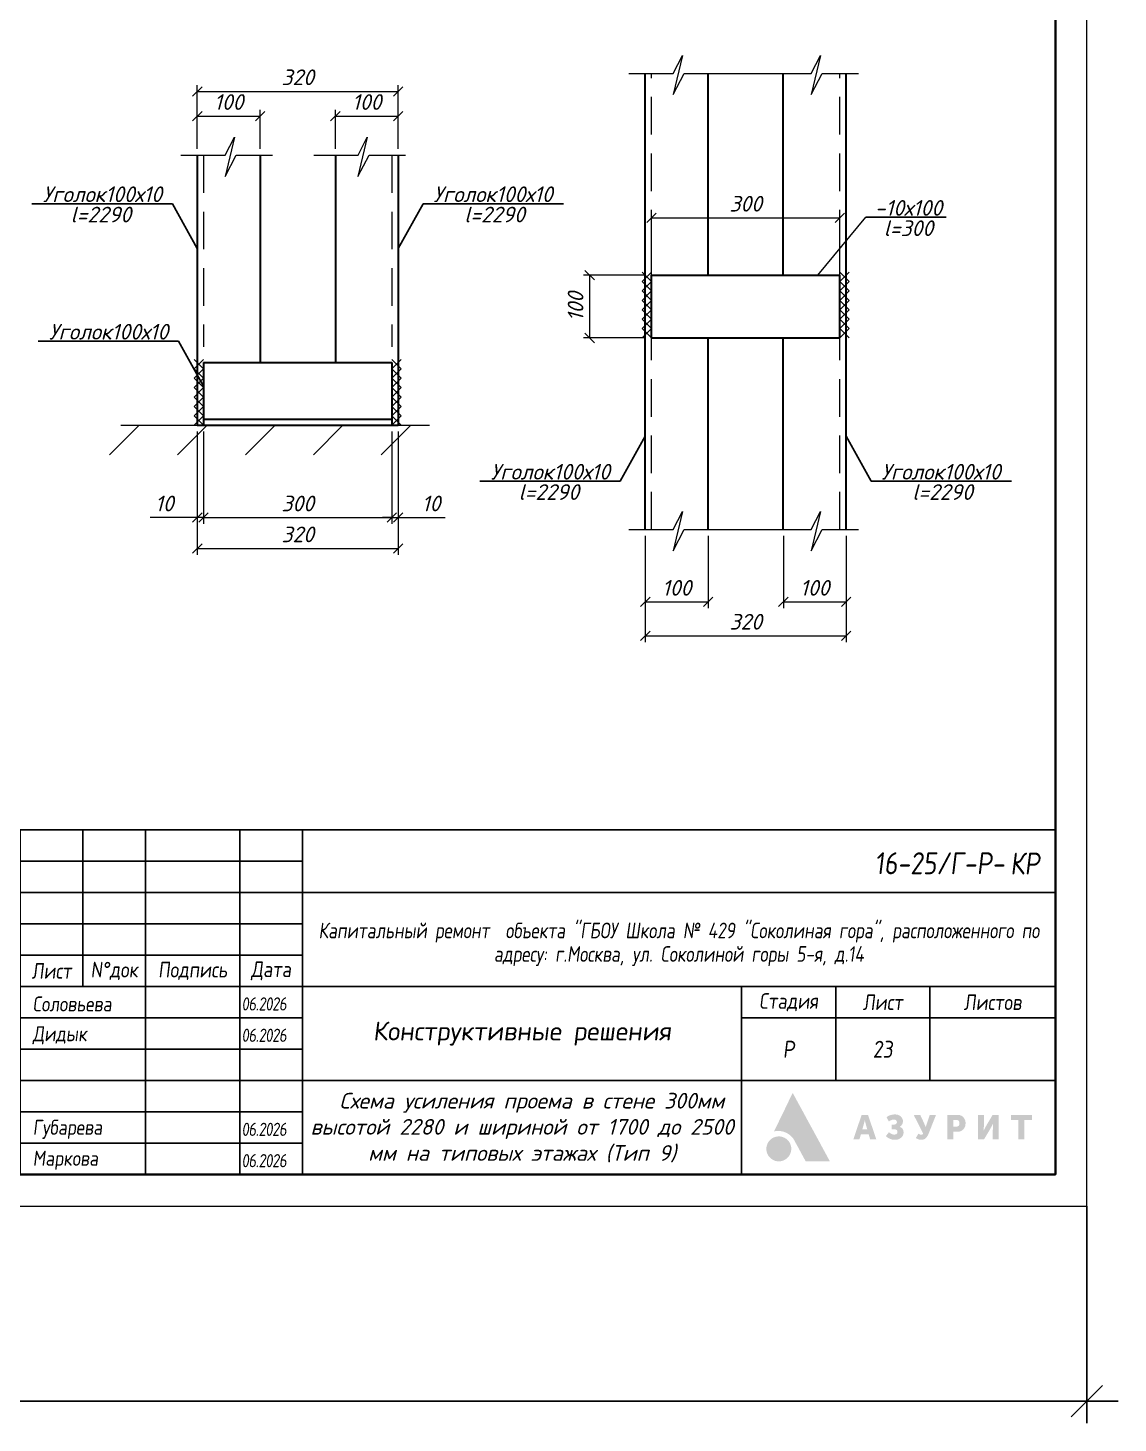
# Model space of a CAD drawing. Header units: millimetres. Extents: x 10124 to 8132345, y -95635 to 1386204.
# Drawn here: x 171488 to 173225, y 25514 to 27739 of the extents above; entities that cross this region are included whole.
import ezdxf
from ezdxf.enums import TextEntityAlignment as Align

# ---------------------------------------------------------------- set-up
doc = ezdxf.new("R2010")
doc.units = ezdxf.units.MM
doc.linetypes.add('Пунктир 2мм', pattern=[3, 2, -1])
doc.layers.get('DEFPOINTS').update_dxf_attribs({"color": 1})
for name, color, linetype, lineweight in [('013', 7, 'Continuous', 13), ('030', 7, 'Continuous', 30), ('_TEXT', 7, 'Continuous', 30)]:
    doc.layers.add(name, color=color, linetype=linetype, lineweight=lineweight)
doc.layers.add('_STAMP', color=7, linetype='Continuous')
doc.styles.add('10', font='isocpeui.ttf', dxfattribs={"height": 25})
doc.styles.add('GOST', font='isocpeur.TTF')
doc.styles.add('ISOCPEUR', font='isocpeur.TTF', dxfattribs={"width": 0.85, "oblique": 7})
doc.styles.add('БДА100', font='romand.shx', dxfattribs={"width": 0.7})
doc.dimstyles.new('10', dxfattribs={"dimtxt": 37.5, "dimasz": 15, "dimexe": 10, "dimexo": 10, "dimgap": 10, "dimtad": 1, "dimtxsty": '10', "dimblk": 'OBLIQUE', "dimcen": 2.5, "dimadec": 0, "dimazin": 0, "dimtfac": 1, "dimtmove": 0, "dimatfit": 3, "dimfxl": 1, "dimlwd": 15, "dimlwe": 15, "dimarcsym": 0})
doc.dimstyles.new('БДА1', dxfattribs={"dimtxt": 2, "dimasz": 1, "dimexe": 0.7, "dimexo": 0, "dimgap": 0.8, "dimtad": 1, "dimdec": 0, "dimrnd": 1, "dimzin": 0, "dimdsep": 46, "dimtxsty": 'БДА100', "dimblk": 'OBLIQUE', "dimcen": 2, "dimdle": 1, "dimadec": 0, "dimazin": 0, "dimtfac": 1, "dimtdec": 0, "dimtmove": 1, "dimatfit": 3, "dimldrblk": 'NONE', "dimfxl": 0.7, "dimtolj": 1, "dimtzin": 0, "dimlwd": -1, "dimlwe": -1, "dimarcsym": 0})

# ---------------------------------------------------------------- blocks, each defined once
blk = doc.blocks.new('_OBLIQUE')
at = {"color": 0, "linetype": 'ByBlock'}
blk.add_line((-0.5, -0.5), (0.5, 0.5), dxfattribs=at)
blk = doc.blocks.new('*D17')
at = {"layer": 'DEFPOINTS', "color": 0, "transparency": 16777216}
for p, q in [((0, 0), (0, -34.62)), ((594, 0), (594, -34.62)), ((-5, -31.12), (599, -31.12))]:
    blk.add_line(p, q, dxfattribs=at)
for p in [(0, 0), (594, 0), (594, -31.12)]:
    blk.add_point(p, dxfattribs=at)
at = {"layer": 'DEFPOINTS', "color": 0, "transparency": 16777216, "xscale": 5, "yscale": 5, "zscale": 5, "rotation": 180}
blk.add_blockref('_OBLIQUE', (0, -31.12), dxfattribs=at)
at = {"layer": 'DEFPOINTS', "color": 0, "transparency": 16777216, "xscale": 5, "yscale": 5, "zscale": 5}
blk.add_blockref('_OBLIQUE', (594, -31.12), dxfattribs=at)
at = {"layer": 'DEFPOINTS', "color": 0, "lineweight": 0, "transparency": 16777216, "insert": (105, -22.12), "char_height": 10, "attachment_point": 5, "style": 'БДА100'}
blk.add_mtext('\\A1;594', dxfattribs=at)
blk = doc.blocks.new('_None')
blk = doc.blocks.new('Логотип Азурит')
at = {"layer": '_STAMP', "linetype": 'Continuous', "true_color": 0x2a3756}
h = blk.add_hatch(color=159, dxfattribs=at)
h.dxf.hatch_style = 1
h.paths.add_polyline_path([(-39.4, 8.5), (-40.02, 9.65), (-40.61, 10.74), (-41.14, 11.7), (-41.62, 12.59), (-41.79, 12.89), (-41.86, 13.01), (-41.91, 12.94), (-41.99, 12.78), (-42.39, 11.96), (-42.77, 11.18), (-43.09, 10.5), (-43.47, 9.72), (-44.18, 8.26), (-44.5, 7.6), (-44.73, 7.14), (-44.85, 6.9), (-44.7, 6.93), (-44.51, 6.95), (-44.27, 6.97), (-44.09, 6.97), (-43.91, 6.96), (-43.74, 6.94), (-43.56, 6.91), (-43.39, 6.87), (-43.22, 6.81), (-43.05, 6.75), (-42.89, 6.68), (-42.73, 6.59), (-42.58, 6.5), (-42.43, 6.4), (-42.29, 6.29), (-42.15, 6.17), (-42.03, 6.04), (-41.91, 5.91), (-41.79, 5.77), (-41.72, 5.65), (-41.63, 5.5), (-41.3, 4.9), (-41.02, 4.39), (-40.57, 3.56), (-40.05, 2.59), (-39.78, 2.11), (-37.86, 2.11), (-36.5, 2.11), (-35.94, 2.12), (-36.48, 3.13), (-36.82, 3.75), (-37.16, 4.37), (-37.67, 5.33), (-38.2, 6.3), (-38.54, 6.93), (-38.87, 7.53)])
h = blk.add_hatch(color=159, dxfattribs=at)
h.dxf.hatch_style = 1
h.paths.add_polyline_path([(-29.3, 7.88), (-29.63, 8.84), (-29.86, 9.53), (-30.37, 9.54), (-30.87, 9.54), (-30.93, 9.38), (-31.26, 8.4), (-31.64, 7.27), (-31.97, 6.31), (-32.19, 5.64), (-32.05, 5.63), (-31.71, 5.62), (-31.23, 5.62), (-31.11, 6.03), (-30.99, 6.44), (-30.37, 6.44), (-29.75, 6.44), (-29.63, 6.03), (-29.52, 5.62), (-29.03, 5.62), (-28.54, 5.62), (-28.6, 5.8), (-28.93, 6.79)])
h.paths.add_polyline_path([(-30.77, 7.21), (-30.74, 7.31), (-30.56, 7.93), (-30.43, 8.43), (-30.39, 8.59), (-30.37, 8.65), (-30.35, 8.64), (-30.31, 8.45), (-30.22, 8.08), (-30.11, 7.66), (-30.01, 7.33), (-29.97, 7.21), (-30.37, 7.21)], flags=16)
h = blk.add_hatch(color=159, dxfattribs=at)
h.dxf.hatch_style = 1
h.paths.add_polyline_path([(-24.39, 7.35), (-24.47, 7.43), (-24.56, 7.5), (-24.66, 7.56), (-24.81, 7.65), (-24.74, 7.69), (-24.65, 7.75), (-24.55, 7.86), (-24.45, 7.97), (-24.38, 8.09), (-24.35, 8.18), (-24.32, 8.25), (-24.31, 8.34), (-24.3, 8.45), (-24.3, 8.65), (-24.31, 8.73), (-24.34, 8.82), (-24.41, 8.99), (-24.51, 9.14), (-24.63, 9.28), (-24.78, 9.39), (-24.95, 9.48), (-25.13, 9.55), (-25.34, 9.59), (-25.56, 9.6), (-25.74, 9.6), (-25.91, 9.58), (-26.08, 9.55), (-26.23, 9.51), (-26.39, 9.46), (-26.53, 9.39), (-26.67, 9.32), (-26.8, 9.23), (-26.9, 9.15), (-26.81, 8.98), (-26.64, 8.66), (-26.54, 8.5), (-26.51, 8.5), (-26.46, 8.54), (-26.35, 8.61), (-26.21, 8.67), (-26.07, 8.73), (-25.93, 8.77), (-25.82, 8.79), (-25.72, 8.79), (-25.62, 8.79), (-25.53, 8.76), (-25.46, 8.73), (-25.39, 8.68), (-25.34, 8.62), (-25.3, 8.55), (-25.26, 8.45), (-25.26, 8.36), (-25.27, 8.27), (-25.32, 8.18), (-25.36, 8.13), (-25.39, 8.08), (-25.44, 8.05), (-25.49, 8.02), (-25.63, 7.99), (-25.84, 7.98), (-26.1, 7.97), (-26.1, 7.6), (-26.1, 7.24), (-25.78, 7.23), (-25.54, 7.21), (-25.45, 7.2), (-25.38, 7.18), (-25.33, 7.15), (-25.28, 7.12), (-25.25, 7.08), (-25.21, 7.02), (-25.19, 6.96), (-25.17, 6.9), (-25.17, 6.76), (-25.18, 6.7), (-25.2, 6.64), (-25.23, 6.58), (-25.26, 6.53), (-25.31, 6.49), (-25.37, 6.45), (-25.44, 6.43), (-25.52, 6.41), (-25.69, 6.39), (-25.78, 6.39), (-25.87, 6.41), (-26, 6.45), (-26.16, 6.51), (-26.3, 6.6), (-26.43, 6.69), (-26.53, 6.76), (-26.77, 6.45), (-26.93, 6.26), (-26.97, 6.2), (-26.98, 6.15), (-26.97, 6.11), (-26.94, 6.07), (-26.82, 5.97), (-26.62, 5.84), (-26.41, 5.73), (-26.19, 5.65), (-25.97, 5.59), (-25.78, 5.57), (-25.53, 5.57), (-25.3, 5.58), (-25.12, 5.61), (-24.99, 5.65), (-24.87, 5.71), (-24.75, 5.78), (-24.64, 5.85), (-24.54, 5.94), (-24.45, 6.03), (-24.37, 6.13), (-24.31, 6.23), (-24.25, 6.37), (-24.21, 6.51), (-24.2, 6.66), (-24.2, 6.82), (-24.21, 6.94), (-24.24, 7.06), (-24.28, 7.16), (-24.33, 7.26)])
h = blk.add_hatch(color=159, dxfattribs=at)
h.dxf.hatch_style = 1
h.paths.add_polyline_path([(-19.61, 8.04), (-19.36, 8.68), (-19.14, 9.22), (-19.03, 9.53), (-19.17, 9.54), (-19.52, 9.54), (-20.02, 9.54), (-20.05, 9.44), (-20.31, 8.65), (-20.59, 7.81), (-20.63, 7.68), (-20.66, 7.62), (-20.67, 7.61), (-20.7, 7.67), (-20.82, 7.97), (-21.01, 8.4), (-21.34, 9.1), (-21.54, 9.54), (-22.06, 9.54), (-22.58, 9.54), (-22.4, 9.17), (-21.88, 8.17), (-21.32, 7.06), (-21.11, 6.63), (-21.09, 6.56), (-21.1, 6.52), (-21.15, 6.45), (-21.21, 6.41), (-21.28, 6.38), (-21.37, 6.37), (-21.45, 6.37), (-21.55, 6.39), (-21.64, 6.43), (-21.74, 6.49), (-21.82, 6.53), (-21.86, 6.49), (-21.92, 6.39), (-22.11, 6.05), (-22.23, 5.85), (-22.18, 5.81), (-22.08, 5.75), (-21.95, 5.69), (-21.81, 5.63), (-21.69, 5.59), (-21.51, 5.57), (-21.31, 5.57), (-21.12, 5.59), (-20.97, 5.62), (-20.88, 5.66), (-20.79, 5.71), (-20.71, 5.77), (-20.63, 5.84), (-20.56, 5.93), (-20.48, 6.02), (-20.35, 6.23), (-20.28, 6.35), (-20.21, 6.51), (-19.92, 7.25)])
h = blk.add_hatch(color=159, dxfattribs=at)
h.dxf.hatch_style = 1
h.paths.add_polyline_path([(-14.46, 7.53), (-14.41, 7.64), (-14.37, 7.74), (-14.33, 7.96), (-14.31, 8.19), (-14.32, 8.41), (-14.37, 8.63), (-14.45, 8.83), (-14.5, 8.93), (-14.55, 9.02), (-14.62, 9.1), (-14.69, 9.18), (-14.81, 9.29), (-14.92, 9.37), (-15.06, 9.43), (-15.21, 9.49), (-15.33, 9.52), (-15.49, 9.53), (-16.3, 9.54), (-17.21, 9.54), (-17.21, 7.58), (-17.21, 5.62), (-16.73, 5.62), (-16.25, 5.62), (-16.25, 6.23), (-16.25, 6.83), (-15.87, 6.83), (-15.58, 6.84), (-15.35, 6.86), (-15.17, 6.91), (-14.99, 6.98), (-14.83, 7.08), (-14.69, 7.2), (-14.56, 7.36)])
h.paths.add_polyline_path([(-15.6, 7.68), (-15.67, 7.66), (-15.95, 7.66), (-16.25, 7.66), (-16.25, 8.2), (-16.25, 8.74), (-15.93, 8.73), (-15.64, 8.72), (-15.57, 8.7), (-15.51, 8.67), (-15.42, 8.6), (-15.35, 8.51), (-15.32, 8.45), (-15.3, 8.39), (-15.29, 8.19), (-15.29, 8.07), (-15.3, 8), (-15.32, 7.94), (-15.35, 7.88), (-15.39, 7.82), (-15.43, 7.78), (-15.53, 7.71)], flags=16)
h = blk.add_hatch(color=159, dxfattribs=at)
h.dxf.hatch_style = 1
h.paths.add_polyline_path([(-10.09, 7.82), (-9.98, 8.03), (-9.94, 8.12), (-9.95, 7.93), (-9.96, 7.49), (-9.97, 6.69), (-9.97, 5.62), (-9.5, 5.62), (-9.04, 5.62), (-9.04, 7.58), (-9.04, 9.54), (-9.51, 9.54), (-9.99, 9.54), (-10.36, 8.91), (-10.84, 8.1), (-11.03, 7.78), (-11.26, 7.34), (-11.37, 7.13), (-11.42, 7.05), (-11.41, 7.31), (-11.39, 7.78), (-11.39, 8.55), (-11.39, 9.54), (-11.86, 9.54), (-12.34, 9.54), (-12.34, 7.58), (-12.34, 5.62), (-11.86, 5.62), (-11.37, 5.62), (-11.18, 5.95), (-10.61, 6.89), (-10.31, 7.42)])
h = blk.add_hatch(color=159, dxfattribs=at)
h.dxf.hatch_style = 1
h.paths.add_polyline_path([(-3.74, 9.14), (-3.74, 9.54), (-5.42, 9.54), (-7.09, 9.54), (-7.09, 9.14), (-7.09, 8.74), (-6.5, 8.74), (-5.9, 8.74), (-5.9, 7.18), (-5.9, 5.62), (-5.43, 5.62), (-4.95, 5.62), (-4.95, 7.18), (-4.95, 8.74), (-4.35, 8.74), (-3.74, 8.74)])
at = {"layer": '_STAMP', "linetype": 'Continuous', "true_color": 0x1447b7}
h = blk.add_hatch(color=162, dxfattribs=at)
h.dxf.hatch_style = 1
h.paths.add_polyline_path([(-42.09, 4.22), (-42.11, 4.4), (-42.15, 4.58), (-42.2, 4.76), (-42.27, 4.93), (-42.35, 5.1), (-42.45, 5.26), (-42.57, 5.41), (-42.7, 5.55), (-42.8, 5.64), (-42.91, 5.72), (-43.14, 5.86), (-43.38, 5.97), (-43.63, 6.05), (-43.89, 6.09), (-44.15, 6.1), (-44.42, 6.07), (-44.55, 6.04), (-44.68, 6.01), (-44.87, 5.94), (-45.05, 5.85), (-45.22, 5.74), (-45.37, 5.62), (-45.51, 5.49), (-45.63, 5.35), (-45.75, 5.19), (-45.84, 5.03), (-45.92, 4.85), (-45.98, 4.67), (-46.03, 4.49), (-46.06, 4.29), (-46.07, 4.1), (-46.05, 3.9), (-46.02, 3.7), (-45.97, 3.51), (-45.92, 3.37), (-45.87, 3.24), (-45.8, 3.11), (-45.72, 2.99), (-45.64, 2.88), (-45.54, 2.77), (-45.44, 2.67), (-45.33, 2.57), (-45.22, 2.49), (-45.1, 2.41), (-44.98, 2.34), (-44.85, 2.28), (-44.72, 2.22), (-44.58, 2.18), (-44.44, 2.15), (-44.3, 2.13), (-44.05, 2.12), (-43.8, 2.14), (-43.57, 2.19), (-43.34, 2.26), (-43.12, 2.37), (-42.92, 2.5), (-42.73, 2.65), (-42.56, 2.83), (-42.44, 2.99), (-42.34, 3.15), (-42.26, 3.32), (-42.19, 3.49), (-42.14, 3.67), (-42.11, 3.85), (-42.09, 4.03)])
blk = doc.blocks.new('_Azurit_Stamp')
at = {"layer": '_STAMP'}
for p, q in [((-175, 55), (-175, 30)), ((-165, 55), (-165, 0)), ((-155, 55), (-155, 30)), ((-145, 55), (-145, 0)), ((-130, 55), (-130, 0)), ((-120, 55), (-120, 0)), ((-185, 50), (-120, 50)), ((-185, 45), (-120, 45)), ((0, 45), (-120, 45)), ((-185, 40), (-120, 40)), ((-185, 35), (-120, 35)), ((-185, 30), (-120, 30)), ((0, 30), (-120, 30)), ((-50, 30), (-50, 0)), ((-35, 25), (-35, 30)), ((-20, 25), (-20, 30)), ((-185, 25), (-120, 25)), ((-50, 25), (-35, 25)), ((-35, 25), (-50, 25)), ((-35, 25), (-20, 25)), ((-35, 15), (-35, 25)), ((-20, 25), (-35, 25)), ((-20, 25), (0, 25)), ((-20, 15), (-20, 25)), ((0, 25), (-20, 25)), ((-185, 20), (-120, 20)), ((-185, 15), (-120, 15)), ((-120, 15), (0, 15)), ((-185, 10), (-120, 10)), ((-185, 5), (-120, 5))]:
    blk.add_line(p, q, dxfattribs=at)
blk.add_lwpolyline([(-185, 0), (0, 0), (0, 55), (-185, 55)], close=True, dxfattribs=at)
at = {"linetype": 'Continuous'}
blk.add_blockref('Логотип Азурит', (0, 0), dxfattribs=at)
at = {"color": 0, "lineweight": 9, "insert": (-42.5, 20), "char_height": 2.7, "width": 15, "attachment_point": 5, "style": 'ISOCPEUR'}
blk.add_mtext('Р', dxfattribs=at)
at = {"layer": '_TEXT', "color": 1, "style": 'ISOCPEUR', "oblique": 7, "width": 0.85}
blk.add_text('КР ', height=3.5, dxfattribs=at).set_placement((-7.2, 49.62), align=Align.MIDDLE_LEFT)
at = {"layer": '_TEXT', "color": 5, "line_spacing_factor": 0.9, "style": 'ISOCPEUR'}
for s, width, heights, insert, char_height, attachment_point in [('16-25/Г-Р-', 69.1586, [9.61], (-8.07, 49.66), 3.5, 6), ('{\\Q8;\\W0.8;\\C7;Капитальный ремонт  объекта "ГБОУ Школа № 429 "Соколиная гора", расположенного по адресу: г.Москва, ул. Соколиной горы 5-я, д.14}', 120, [14.01], (-60, 36.73), 2.5, 5), ('{\\W1;Конструктивные решения}', 69.1586, [14.57], (-85, 22.5), 3, 5)]:
    blk.add_mtext_dynamic_manual_height_columns(s, width=width, gutter_width=0, heights=heights, dxfattribs=dict(at, insert=insert, char_height=char_height, attachment_point=attachment_point))
at = {"layer": '_TEXT', "style": 'ISOCPEUR'}
for s, width, insert, char_height, attachment_point in [('Изм', 10, (-180, 32.5), 2.5, 5), ('{\\W0.7;Кол.уч}', 10, (-170, 32.17), 2.5, 5), ('Лист', 10, (-160, 32.5), 2.5, 5), ('N%%Dдок', 10, (-150, 32.5), 2.5, 5), ('Подпись', 10, (-137.5, 32.5), 2.5, 5), ('Дата', 10, (-125, 32.5), 2.5, 5), ('Разраб.', 20, (-183, 27.5), 2.4, 4), ('Стадия', 15, (-42.5, 27.5), 2.5, 5), ('Лист', 15, (-27.5, 27.5), 2.5, 5), ('Листов', 15, (-10, 27.5), 2.5, 5), ('Проверил', 20, (-183, 22.27), 2.4, 4), ('Н. контр.', 20, (-183, 7.27), 2.4, 4), ('ГИП', 20, (-183, 2.04), 2.4, 4)]:
    blk.add_mtext_dynamic_manual_height_columns(s, width=width, gutter_width=12.5, heights=[0], dxfattribs=dict(at, insert=insert, char_height=char_height, attachment_point=attachment_point))
at = {"layer": '_TEXT', "color": 1, "attachment_point": 4, "style": 'ISOCPEUR'}
for s, width, insert, char_height in [('Соловьева', 19.0361, (-163, 27.23), 2.4), ('{\\W0.82;\\T0.92;06.2026}', 7.4894, (-129.7, 27.23), 2.1), ('{\\W0.82;\\T0.92;06.2026}', 7.4894, (-129.7, 22.23), 2.1), ('{\\W0.82;\\T0.92;06.2026}', 7.4894, (-129.7, 7.23), 2.1), ('{\\W0.82;\\T0.92;06.2026}', 7.4894, (-129.7, 2.23), 2.1)]:
    blk.add_mtext_dynamic_manual_height_columns(s, width=width, gutter_width=12.5, heights=[0], dxfattribs=dict(at, insert=insert, char_height=char_height))
at = {"layer": '_TEXT', "color": 5, "char_height": 2.4, "attachment_point": 4, "style": 'ISOCPEUR'}
for s, insert in [('Дидык', (-163, 22.23)), ('Губарева', (-163, 7.23)), ('Маркова', (-163, 2.29))]:
    blk.add_mtext_dynamic_manual_height_columns(s, width=19.0361, gutter_width=12.5, heights=[0], dxfattribs=dict(at, insert=insert))
blk = doc.blocks.new('*D560')
at = {"color": 0, "lineweight": 15, "ltscale": 100, "transparency": 16777216}
for p, q in [((171767.6, 27095.4), (171767.6, 26948.1)), ((172067.6, 27095.4), (172067.6, 26948.1)), ((171767.6, 26958.1), (172067.6, 26958.1))]:
    blk.add_line(p, q, dxfattribs=at)
at = {"layer": 'DEFPOINTS', "color": 0, "ltscale": 100, "transparency": 16777216}
for p in [(171767.6, 27105.4), (172067.6, 27105.4), (172067.6, 26958.1)]:
    blk.add_point(p, dxfattribs=at)
at = {"color": 0, "lineweight": 15, "ltscale": 100, "transparency": 16777216, "xscale": 15, "yscale": 15, "zscale": 15, "rotation": 180}
blk.add_blockref('_OBLIQUE', (171767.6, 26958.1), dxfattribs=at)
at = {"color": 0, "lineweight": 15, "ltscale": 100, "transparency": 16777216, "xscale": 15, "yscale": 15, "zscale": 15}
blk.add_blockref('_OBLIQUE', (172067.6, 26958.1), dxfattribs=at)
at = {"color": 0, "ltscale": 100, "transparency": 16777216, "insert": (171917.6, 26980.6), "char_height": 25, "attachment_point": 5, "style": '10'}
blk.add_mtext('300', dxfattribs=at)
blk = doc.blocks.new('*D595')
at = {"layer": '013', "color": 0, "lineweight": 15, "ltscale": 100, "transparency": 16777216}
for p, q in [((171757.6, 27095.4), (171757.6, 26948.1)), ((171767.6, 27095.4), (171767.6, 26948.1)), ((171757.6, 26958.1), (171682.4, 26958.1)), ((171767.6, 26958.1), (171757.6, 26958.1)), ((171767.6, 26958.1), (171782.6, 26958.1))]:
    blk.add_line(p, q, dxfattribs=at)
at = {"layer": 'DEFPOINTS', "color": 0, "ltscale": 100, "transparency": 16777216}
for p in [(171757.6, 27105.4), (171767.6, 27105.4), (171757.6, 26958.1)]:
    blk.add_point(p, dxfattribs=at)
at = {"layer": '013', "color": 0, "lineweight": 15, "ltscale": 100, "transparency": 16777216, "xscale": 15, "yscale": 15, "zscale": 15}
blk.add_blockref('_OBLIQUE', (171757.6, 26958.1), dxfattribs=at)
at = {"layer": '013', "color": 0, "lineweight": 15, "ltscale": 100, "transparency": 16777216, "xscale": 15, "yscale": 15, "zscale": 15, "rotation": 180}
blk.add_blockref('_OBLIQUE', (171767.6, 26958.1), dxfattribs=at)
at = {"layer": '013', "color": 0, "ltscale": 100, "transparency": 16777216, "insert": (171705, 26980.6), "char_height": 25, "attachment_point": 5, "style": '10'}
blk.add_mtext('10', dxfattribs=at)
blk = doc.blocks.new('*D561')
at = {"layer": '013', "color": 0, "lineweight": 15, "ltscale": 100, "transparency": 16777216}
for p, q in [((172067.6, 27095.4), (172067.6, 26948.1)), ((172077.6, 27095.4), (172077.6, 26948.1)), ((172067.6, 26958.1), (172052.6, 26958.1)), ((172067.6, 26958.1), (172077.6, 26958.1)), ((172077.6, 26958.1), (172152.8, 26958.1))]:
    blk.add_line(p, q, dxfattribs=at)
at = {"layer": 'DEFPOINTS', "color": 0, "ltscale": 100, "transparency": 16777216}
for p in [(172067.6, 27105.4), (172077.6, 27105.4), (172077.6, 26958.1)]:
    blk.add_point(p, dxfattribs=at)
at = {"layer": '013', "color": 0, "lineweight": 15, "ltscale": 100, "transparency": 16777216, "xscale": 15, "yscale": 15, "zscale": 15}
blk.add_blockref('_OBLIQUE', (172067.6, 26958.1), dxfattribs=at)
at = {"layer": '013', "color": 0, "lineweight": 15, "ltscale": 100, "transparency": 16777216, "xscale": 15, "yscale": 15, "zscale": 15, "rotation": 180}
blk.add_blockref('_OBLIQUE', (172077.6, 26958.1), dxfattribs=at)
at = {"layer": '013', "color": 0, "ltscale": 100, "transparency": 16777216, "insert": (172130.2, 26980.6), "char_height": 25, "attachment_point": 5, "style": '10'}
blk.add_mtext('10', dxfattribs=at)
blk = doc.blocks.new('*D562')
at = {"layer": '013', "color": 0, "lineweight": 15, "ltscale": 100, "transparency": 16777216}
for p, q in [((171757.6, 27095.4), (171757.6, 26898.8)), ((172077.6, 27095.4), (172077.6, 26898.8)), ((171757.6, 26908.8), (172077.6, 26908.8))]:
    blk.add_line(p, q, dxfattribs=at)
at = {"layer": 'DEFPOINTS', "color": 0, "ltscale": 100, "transparency": 16777216}
for p in [(171757.6, 27105.4), (172077.6, 27105.4), (172077.6, 26908.8)]:
    blk.add_point(p, dxfattribs=at)
at = {"layer": '013', "color": 0, "lineweight": 15, "ltscale": 100, "transparency": 16777216, "xscale": 15, "yscale": 15, "zscale": 15, "rotation": 180}
blk.add_blockref('_OBLIQUE', (171757.6, 26908.8), dxfattribs=at)
at = {"layer": '013', "color": 0, "lineweight": 15, "ltscale": 100, "transparency": 16777216, "xscale": 15, "yscale": 15, "zscale": 15}
blk.add_blockref('_OBLIQUE', (172077.6, 26908.8), dxfattribs=at)
at = {"layer": '013', "color": 0, "ltscale": 100, "transparency": 16777216, "insert": (171917.6, 26931.3), "char_height": 25, "attachment_point": 5, "style": '10'}
blk.add_mtext('320', dxfattribs=at)
blk = doc.blocks.new('*D596')
at = {"layer": '013', "color": 0, "lineweight": 15, "ltscale": 100, "transparency": 16777216}
for p, q in [((171757.6, 27546), (171757.6, 27608.4)), ((171757.6, 27598.4), (171857.6, 27598.4)), ((171857.6, 27546), (171857.6, 27608.4))]:
    blk.add_line(p, q, dxfattribs=at)
at = {"layer": 'DEFPOINTS', "color": 0, "ltscale": 100, "transparency": 16777216}
for p in [(171857.6, 27598.4), (171757.6, 27536), (171857.6, 27536)]:
    blk.add_point(p, dxfattribs=at)
at = {"layer": '013', "color": 0, "lineweight": 15, "ltscale": 100, "transparency": 16777216, "xscale": 15, "yscale": 15, "zscale": 15, "rotation": 180}
blk.add_blockref('_OBLIQUE', (171757.6, 27598.4), dxfattribs=at)
at = {"layer": '013', "color": 0, "lineweight": 15, "ltscale": 100, "transparency": 16777216, "xscale": 15, "yscale": 15, "zscale": 15}
blk.add_blockref('_OBLIQUE', (171857.6, 27598.4), dxfattribs=at)
at = {"layer": '013', "color": 0, "ltscale": 100, "transparency": 16777216, "insert": (171807.6, 27620.9), "char_height": 25, "attachment_point": 5, "style": '10'}
blk.add_mtext('100', dxfattribs=at)
blk = doc.blocks.new('*D567')
at = {"layer": '013', "color": 0, "lineweight": 15, "ltscale": 100, "transparency": 16777216}
for p, q in [((171757.6, 27546), (171757.6, 27647.9)), ((171757.6, 27637.9), (172077.6, 27637.9)), ((172077.6, 27546), (172077.6, 27647.9))]:
    blk.add_line(p, q, dxfattribs=at)
at = {"layer": 'DEFPOINTS', "color": 0, "ltscale": 100, "transparency": 16777216}
for p in [(172077.6, 27637.9), (171757.6, 27536), (172077.6, 27536)]:
    blk.add_point(p, dxfattribs=at)
at = {"layer": '013', "color": 0, "lineweight": 15, "ltscale": 100, "transparency": 16777216, "xscale": 15, "yscale": 15, "zscale": 15, "rotation": 180}
blk.add_blockref('_OBLIQUE', (171757.6, 27637.9), dxfattribs=at)
at = {"layer": '013', "color": 0, "lineweight": 15, "ltscale": 100, "transparency": 16777216, "xscale": 15, "yscale": 15, "zscale": 15}
blk.add_blockref('_OBLIQUE', (172077.6, 27637.9), dxfattribs=at)
at = {"layer": '013', "color": 0, "ltscale": 100, "transparency": 16777216, "insert": (171917.6, 27660.4), "char_height": 25, "attachment_point": 5, "style": '10'}
blk.add_mtext('320', dxfattribs=at)
blk = doc.blocks.new('*D597')
at = {"layer": '013', "color": 0, "lineweight": 15, "ltscale": 100, "transparency": 16777216}
for p, q in [((171977.6, 27546), (171977.6, 27608.4)), ((171977.6, 27598.4), (172077.6, 27598.4)), ((172077.6, 27546), (172077.6, 27608.4))]:
    blk.add_line(p, q, dxfattribs=at)
at = {"layer": 'DEFPOINTS', "color": 0, "ltscale": 100, "transparency": 16777216}
for p in [(172077.6, 27598.4), (171977.6, 27536), (172077.6, 27536)]:
    blk.add_point(p, dxfattribs=at)
at = {"layer": '013', "color": 0, "lineweight": 15, "ltscale": 100, "transparency": 16777216, "xscale": 15, "yscale": 15, "zscale": 15, "rotation": 180}
blk.add_blockref('_OBLIQUE', (171977.6, 27598.4), dxfattribs=at)
at = {"layer": '013', "color": 0, "lineweight": 15, "ltscale": 100, "transparency": 16777216, "xscale": 15, "yscale": 15, "zscale": 15}
blk.add_blockref('_OBLIQUE', (172077.6, 27598.4), dxfattribs=at)
at = {"layer": '013', "color": 0, "ltscale": 100, "transparency": 16777216, "insert": (172027.6, 27620.9), "char_height": 25, "attachment_point": 5, "style": '10'}
blk.add_mtext('100', dxfattribs=at)
blk = doc.blocks.new('*D571')
at = {"layer": '013', "color": 0, "lineweight": 15, "ltscale": 100, "transparency": 16777216}
for p, q in [((172471.7, 26929), (172471.7, 26813.6)), ((172571.7, 26929), (172571.7, 26813.6)), ((172471.7, 26823.6), (172571.7, 26823.6))]:
    blk.add_line(p, q, dxfattribs=at)
at = {"layer": 'DEFPOINTS', "color": 0, "ltscale": 100, "transparency": 16777216}
for p in [(172471.7, 26939), (172571.7, 26939), (172571.7, 26823.6)]:
    blk.add_point(p, dxfattribs=at)
at = {"layer": '013', "color": 0, "lineweight": 15, "ltscale": 100, "transparency": 16777216, "xscale": 15, "yscale": 15, "zscale": 15, "rotation": 180}
blk.add_blockref('_OBLIQUE', (172471.7, 26823.6), dxfattribs=at)
at = {"layer": '013', "color": 0, "lineweight": 15, "ltscale": 100, "transparency": 16777216, "xscale": 15, "yscale": 15, "zscale": 15}
blk.add_blockref('_OBLIQUE', (172571.7, 26823.6), dxfattribs=at)
at = {"layer": '013', "color": 0, "ltscale": 100, "transparency": 16777216, "insert": (172521.7, 26846.1), "char_height": 25, "attachment_point": 5, "style": '10'}
blk.add_mtext('100', dxfattribs=at)
blk = doc.blocks.new('*D572')
at = {"layer": '013', "color": 0, "lineweight": 15, "ltscale": 100, "transparency": 16777216}
for p, q in [((172691.7, 26929), (172691.7, 26813.6)), ((172791.7, 26929), (172791.7, 26813.6)), ((172691.7, 26823.6), (172791.7, 26823.6))]:
    blk.add_line(p, q, dxfattribs=at)
at = {"layer": 'DEFPOINTS', "color": 0, "ltscale": 100, "transparency": 16777216}
for p in [(172691.7, 26939), (172791.7, 26939), (172791.7, 26823.6)]:
    blk.add_point(p, dxfattribs=at)
at = {"layer": '013', "color": 0, "lineweight": 15, "ltscale": 100, "transparency": 16777216, "xscale": 15, "yscale": 15, "zscale": 15, "rotation": 180}
blk.add_blockref('_OBLIQUE', (172691.7, 26823.6), dxfattribs=at)
at = {"layer": '013', "color": 0, "lineweight": 15, "ltscale": 100, "transparency": 16777216, "xscale": 15, "yscale": 15, "zscale": 15}
blk.add_blockref('_OBLIQUE', (172791.7, 26823.6), dxfattribs=at)
at = {"layer": '013', "color": 0, "ltscale": 100, "transparency": 16777216, "insert": (172741.7, 26846.1), "char_height": 25, "attachment_point": 5, "style": '10'}
blk.add_mtext('100', dxfattribs=at)
blk = doc.blocks.new('*D547')
at = {"layer": '013', "color": 0, "lineweight": 15, "ltscale": 100, "transparency": 16777216}
for p, q in [((172471.7, 26929), (172471.7, 26759.5)), ((172791.7, 26929), (172791.7, 26759.5)), ((172471.7, 26769.5), (172791.7, 26769.5))]:
    blk.add_line(p, q, dxfattribs=at)
at = {"layer": 'DEFPOINTS', "color": 0, "ltscale": 100, "transparency": 16777216}
for p in [(172471.7, 26939), (172791.7, 26939), (172791.7, 26769.5)]:
    blk.add_point(p, dxfattribs=at)
at = {"layer": '013', "color": 0, "lineweight": 15, "ltscale": 100, "transparency": 16777216, "xscale": 15, "yscale": 15, "zscale": 15, "rotation": 180}
blk.add_blockref('_OBLIQUE', (172471.7, 26769.5), dxfattribs=at)
at = {"layer": '013', "color": 0, "lineweight": 15, "ltscale": 100, "transparency": 16777216, "xscale": 15, "yscale": 15, "zscale": 15}
blk.add_blockref('_OBLIQUE', (172791.7, 26769.5), dxfattribs=at)
at = {"layer": '013', "color": 0, "ltscale": 100, "transparency": 16777216, "insert": (172631.7, 26792), "char_height": 25, "attachment_point": 5, "style": '10'}
blk.add_mtext('320', dxfattribs=at)
blk = doc.blocks.new('*D574')
at = {"layer": '013', "color": 0, "lineweight": 15, "ltscale": 100, "transparency": 16777216}
for p, q in [((172471.7, 27344.6), (172373, 27344.6)), ((172383, 27244.6), (172383, 27344.6)), ((172471.7, 27244.6), (172373, 27244.6))]:
    blk.add_line(p, q, dxfattribs=at)
at = {"layer": 'DEFPOINTS', "color": 0, "ltscale": 100, "transparency": 16777216}
for p in [(172383, 27344.6), (172481.7, 27344.6), (172481.7, 27244.6)]:
    blk.add_point(p, dxfattribs=at)
at = {"layer": '013', "color": 0, "lineweight": 15, "ltscale": 100, "transparency": 16777216, "xscale": 15, "yscale": 15, "zscale": 15}
for p, rotation in [((172383, 27344.6), 90), ((172383, 27244.6), 270)]:
    blk.add_blockref('_OBLIQUE', p, dxfattribs=dict(at, rotation=rotation))
at = {"layer": '013', "color": 0, "ltscale": 100, "transparency": 16777216, "insert": (172360.5, 27294.6), "char_height": 25, "attachment_point": 5, "rotation": 90, "style": '10'}
blk.add_mtext('100', dxfattribs=at)
blk = doc.blocks.new('*D575')
at = {"layer": '013', "color": 0, "lineweight": 15, "ltscale": 100, "transparency": 16777216}
for p, q in [((172481.7, 27354.6), (172481.7, 27446.2)), ((172481.7, 27436.2), (172781.7, 27436.2)), ((172781.7, 27354.6), (172781.7, 27446.2))]:
    blk.add_line(p, q, dxfattribs=at)
at = {"layer": 'DEFPOINTS', "color": 0, "ltscale": 100, "transparency": 16777216}
for p in [(172781.7, 27436.2), (172481.7, 27344.6), (172781.7, 27344.6)]:
    blk.add_point(p, dxfattribs=at)
at = {"layer": '013', "color": 0, "lineweight": 15, "ltscale": 100, "transparency": 16777216, "xscale": 15, "yscale": 15, "zscale": 15, "rotation": 180}
blk.add_blockref('_OBLIQUE', (172481.7, 27436.2), dxfattribs=at)
at = {"layer": '013', "color": 0, "lineweight": 15, "ltscale": 100, "transparency": 16777216, "xscale": 15, "yscale": 15, "zscale": 15}
blk.add_blockref('_OBLIQUE', (172781.7, 27436.2), dxfattribs=at)
at = {"layer": '013', "color": 0, "ltscale": 100, "transparency": 16777216, "insert": (172631.7, 27458.7), "char_height": 25, "attachment_point": 5, "style": '10'}
blk.add_mtext('300', dxfattribs=at)
blk = doc.blocks.new('*U16')
at = {"color": 44, "lineweight": 20, "ltscale": 10}
for p, q in [((594, 0), (594, 420)), ((0, 0), (594, 0))]:
    blk.add_line(p, q, dxfattribs=at)
at = {"color": 137, "lineweight": 35, "ltscale": 10}
for p, q in [((589, 5), (589, 415)), ((8.04, 5), (589, 5))]:
    blk.add_line(p, q, dxfattribs=at)
at = {"color": 44, "lineweight": 13, "style": 'GOST', "oblique": 10, "width": 0.8}
for tag in ['ФОРМАТВЕРТ', 'ФОРМАТГОРИЗ']:
    blk.add_attdef(tag, (542.98, 1.6), '', height=2, dxfattribs=at)
at = {"layer": 'DEFPOINTS', "color": 251, "lineweight": 0}
dim = blk.add_linear_dim(base=(594, -31.12), p1=(0, 0), p2=(594, 0), dimstyle='БДА1', override={"dimscale": 5}, dxfattribs=at)
dim.commit()
dim.dimension.update_dxf_attribs({"geometry": '*D17', "text_midpoint": (105, -31.12), "dimtype": 128})

msp = doc.modelspace()

# ---------------------------------------------------------------- linework, layer by layer
at = {"ltscale": 100}
for p, q in [((171717.8, 27458.8), (171494.059, 27458.8)), ((171757.602, 27387.136), (171717.8, 27458.8)), ((172077.602, 27387.136), (172117.405, 27458.8)), ((172117.405, 27458.8), (172341.146, 27458.8)), ((172951.022, 27437.016), (172823.131, 27437.016)), ((172481.67, 27334.637), (172466.67, 27349.637)), ((172466.67, 27334.637), (172481.67, 27349.637)), ((172796.67, 27334.637), (172781.67, 27349.637)), ((172781.67, 27334.637), (172796.67, 27349.637)), ((172481.67, 27319.637), (172466.67, 27334.637)), ((172466.67, 27319.637), (172481.67, 27334.637)), ((172796.67, 27319.637), (172781.67, 27334.637)), ((172781.67, 27319.637), (172796.67, 27334.637)), ((172481.67, 27304.637), (172466.67, 27319.637)), ((172466.67, 27304.637), (172481.67, 27319.637)), ((172481.67, 27289.637), (172466.67, 27304.637)), ((172466.67, 27289.637), (172481.67, 27304.637)), ((172796.67, 27304.637), (172781.67, 27319.637)), ((172781.67, 27304.637), (172796.67, 27319.637)), ((172796.67, 27289.637), (172781.67, 27304.637)), ((172781.67, 27289.637), (172796.67, 27304.637)), ((172481.67, 27274.637), (172466.67, 27289.637)), ((172466.67, 27274.637), (172481.67, 27289.637)), ((172796.67, 27274.637), (172781.67, 27289.637)), ((172781.67, 27274.637), (172796.67, 27289.637)), ((172481.67, 27259.637), (172466.67, 27274.637)), ((172466.67, 27259.637), (172481.67, 27274.637)), ((172481.67, 27244.637), (172466.67, 27259.637)), ((172466.67, 27244.637), (172481.67, 27259.637)), ((172796.67, 27259.637), (172781.67, 27274.637)), ((172781.67, 27259.637), (172796.67, 27274.637)), ((172796.67, 27244.637), (172781.67, 27259.637)), ((172781.67, 27244.637), (172796.67, 27259.637)), ((171727.8, 27239.534), (171504.059, 27239.534)), ((171767.602, 27167.87), (171727.8, 27239.534)), ((171767.602, 27195.37), (171752.602, 27210.37)), ((171752.602, 27195.37), (171767.602, 27210.37)), ((171767.602, 27180.37), (171752.602, 27195.37)), ((171752.602, 27180.37), (171767.602, 27195.37)), ((172082.602, 27195.37), (172067.602, 27210.37)), ((172067.602, 27195.37), (172082.602, 27210.37)), ((172082.602, 27180.37), (172067.602, 27195.37)), ((172067.602, 27180.37), (172082.602, 27195.37)), ((171767.602, 27165.37), (171752.602, 27180.37)), ((171752.602, 27165.37), (171767.602, 27180.37)), ((172082.602, 27165.37), (172067.602, 27180.37)), ((172067.602, 27165.37), (172082.602, 27180.37)), ((171767.602, 27150.37), (171752.602, 27165.37)), ((171752.602, 27150.37), (171767.602, 27165.37)), ((171767.602, 27135.37), (171752.602, 27150.37)), ((171752.602, 27135.37), (171767.602, 27150.37)), ((172082.602, 27150.37), (172067.602, 27165.37)), ((172067.602, 27150.37), (172082.602, 27165.37)), ((172082.602, 27135.37), (172067.602, 27150.37)), ((172067.602, 27135.37), (172082.602, 27150.37)), ((171767.602, 27120.37), (171752.602, 27135.37)), ((171752.602, 27120.37), (171767.602, 27135.37)), ((172082.602, 27120.37), (172067.602, 27135.37)), ((172067.602, 27120.37), (172082.602, 27135.37)), ((171767.602, 27105.37), (171752.602, 27120.37)), ((171752.602, 27105.37), (171767.602, 27120.37)), ((171757.602, 27105.37), (171967.602, 27105.37)), ((172082.602, 27105.37), (172067.602, 27120.37)), ((172067.602, 27105.37), (172082.602, 27120.37)), ((172471.67, 27087.871), (172431.868, 27016.207)), ((172791.67, 27087.871), (172831.472, 27016.207)), ((172431.868, 27016.207), (172208.127, 27016.207)), ((172831.472, 27016.207), (173055.213, 27016.207))]:
    msp.add_line(p, q, dxfattribs=at)
at = {"layer": '013', "linetype": 'Пунктир 2мм', "ltscale": 30}
for p, q in [((172481.67, 26939.004), (172481.67, 27666.315)), ((172781.67, 26939.004), (172781.67, 27666.315)), ((171767.602, 27536.003), (171767.602, 27230.37)), ((172067.602, 27536.003), (172067.602, 27230.37))]:
    msp.add_line(p, q, dxfattribs=at)
at = {"layer": '013', "ltscale": 100}
for p, q in [((172746.626, 27344.637), (172823.131, 27437.016)), ((171617.524, 27058.449), (171664.764, 27105.37)), ((171635.786, 27105.37), (172127.879, 27105.37)), ((171725.87, 27058.449), (171773.111, 27105.37)), ((171834.217, 27058.449), (171881.458, 27105.37)), ((171942.564, 27058.449), (171989.804, 27105.37)), ((172050.91, 27058.449), (172098.151, 27105.37))]:
    msp.add_line(p, q, dxfattribs=at)
for points in [[(172445.643, 27666.315), (172516.306, 27666.315), (172530.824, 27694.961), (172515.868, 27632.695), (172533.817, 27666.315), (172627.409, 27666.315)], [(172627.409, 27666.315), (172736.306, 27666.315), (172750.824, 27694.961), (172735.868, 27632.695), (172753.817, 27666.315), (172811.67, 27666.315)], [(171731.575, 27536.003), (171802.238, 27536.003), (171816.757, 27564.649), (171801.801, 27502.383), (171819.749, 27536.003), (171877.602, 27536.003)], [(171943.283, 27536.003), (172013.947, 27536.003), (172028.465, 27564.649), (172013.509, 27502.383), (172031.457, 27536.003), (172089.311, 27536.003)], [(172445.643, 26939.004), (172516.306, 26939.004), (172530.824, 26967.65), (172515.868, 26905.384), (172533.817, 26939.004), (172630.914, 26939.004)], [(172630.914, 26939.004), (172736.306, 26939.004), (172750.824, 26967.65), (172735.868, 26905.384), (172753.817, 26939.004), (172811.67, 26939.004)]]:
    msp.add_lwpolyline(points, dxfattribs=at)
at = {"layer": '030', "ltscale": 100}
for p, q in [((172471.67, 26939.004), (172471.67, 27666.315)), ((172571.67, 27344.637), (172571.67, 27666.315)), ((172691.67, 27344.637), (172691.67, 27666.315)), ((172791.67, 26939.004), (172791.67, 27666.315)), ((171757.602, 27536.003), (171757.602, 27105.37)), ((171857.602, 27536.003), (171857.602, 27205.37)), ((171977.602, 27536.003), (171977.602, 27205.37)), ((172077.602, 27536.003), (172077.602, 27105.37)), ((172481.67, 27244.637), (172481.67, 27344.637)), ((172481.67, 27344.637), (172781.67, 27344.637)), ((172781.67, 27244.637), (172781.67, 27344.637)), ((172481.67, 27244.637), (172781.67, 27244.637)), ((172571.67, 26939.004), (172571.67, 27244.637)), ((172691.67, 26939.004), (172691.67, 27244.637)), ((171767.602, 27205.37), (172067.602, 27205.37)), ((171767.602, 27205.37), (171767.602, 27105.37)), ((172067.602, 27205.37), (172067.602, 27105.37)), ((171757.602, 27105.37), (172077.602, 27105.37)), ((171767.602, 27115.37), (172067.602, 27115.37))]:
    msp.add_line(p, q, dxfattribs=at)

# ---------------------------------------------------------------- block references
at = {"xscale": 10, "yscale": 10, "zscale": 10}
msp.add_blockref('*U16', (167235.268, 25860.225), dxfattribs=at)
at = {"layer": '_STAMP', "xscale": 10, "yscale": 10, "zscale": 10}
msp.add_blockref('_Azurit_Stamp', (173125.268, 25910.225), dxfattribs=at)

# ---------------------------------------------------------------- texts
at = {"ltscale": 100, "char_height": 25, "attachment_point": 5, "style": '10'}
for s, insert in [('Уголок100х10', (171606.249, 27473.836)), ('Уголок100х10', (172228.955, 27473.836)), ('-10х100', (172891.123, 27452.053)), ('l=2290', (171603.842, 27441.462)), ('l=2290', (172231.362, 27441.462)), ('l=300', (172891.123, 27419.678)), ('Уголок100х10', (171616.249, 27254.571)), ('Уголок100х10', (172320.317, 27031.244)), ('Уголок100х10', (172943.023, 27031.244)), ('l=2290', (172317.91, 26998.87)), ('l=2290', (172945.43, 26998.87))]:
    msp.add_mtext(s, dxfattribs=dict(at, insert=insert))
at = {"color": 0, "lineweight": 9, "attachment_point": 5}
for s, insert, char_height, width, style in [('23', (172850.268, 26110.225), 27, 150, 'ISOCPEUR'), ('\\pxi1.23419;Схема усиления проема в стене 300мм высотой 2280 и шириной от 1700 до 2500 мм на типовых этажах (Тип 9)', (172275.268, 25985.225), 25, 700, '10')]:
    msp.add_mtext(s, dxfattribs=dict(at, insert=insert, char_height=char_height, width=width, style=style))

# ---------------------------------------------------------------- dimensions: what is measured, and where the dimension line sits
at = {"ltscale": 100}
dim = msp.add_linear_dim(base=(172067.602, 26958.117), p1=(171767.602, 27105.37), p2=(172067.602, 27105.37), dimstyle='10', dxfattribs=at)
dim.commit()
dim.dimension.update_dxf_attribs({"geometry": '*D560', "text_midpoint": (171917.602, 26980.617)})
at = {"layer": '013', "ltscale": 100}
for base, p1, p2, picture, middle in [((172077.602, 27637.929), (171757.602, 27536.003), (172077.602, 27536.003), '*D567', (171917.602, 27660.429)), ((171857.602, 27598.433), (171757.602, 27536.003), (171857.602, 27536.003), '*D596', (171807.602, 27620.933)), ((172077.602, 27598.433), (171977.602, 27536.003), (172077.602, 27536.003), '*D597', (172027.602, 27620.933)), ((171757.602, 26958.117), (171767.602, 27105.37), (171757.602, 27105.37), '*D595', (171705.017, 26980.617)), ((172077.602, 26908.847), (171757.602, 27105.37), (172077.602, 27105.37), '*D562', (171917.602, 26931.347)), ((172571.67, 26823.595), (172471.67, 26939.004), (172571.67, 26939.004), '*D571', (172521.67, 26846.095)), ((172791.67, 26769.507), (172471.67, 26939.004), (172791.67, 26939.004), '*D547', (172631.67, 26792.007)), ((172791.67, 26823.595), (172691.67, 26939.004), (172791.67, 26939.004), '*D572', (172741.67, 26846.095))]:
    dim = msp.add_linear_dim(base=base, p1=p1, p2=p2, dimstyle='10', dxfattribs=at)
    dim.commit()
    dim.dimension.update_dxf_attribs({"geometry": picture, "text_midpoint": middle})
dim = msp.add_linear_dim(base=(172781.67, 27436.24), p1=(172481.67, 27344.637), p2=(172781.67, 27344.637), dimstyle='10', dxfattribs=at)
dim.commit()
dim.dimension.update_dxf_attribs({"geometry": '*D575', "text_midpoint": (172631.67, 27436.24), "dimtype": 160})
for base, p1, p2, angle, picture, middle in [((172382.968, 27344.637), (172481.67, 27244.637), (172481.67, 27344.637), 90, '*D574', (172360.468, 27294.637)), ((172077.602, 26958.117), (172067.602, 27105.37), (172077.602, 27105.37), 180, '*D561', (172130.188, 26980.617))]:
    dim = msp.add_linear_dim(base=base, p1=p1, p2=p2, angle=angle, dimstyle='10', dxfattribs=at)
    dim.commit()
    dim.dimension.update_dxf_attribs({"geometry": picture, "text_midpoint": middle})

doc.saveas('drawing.dxf')
